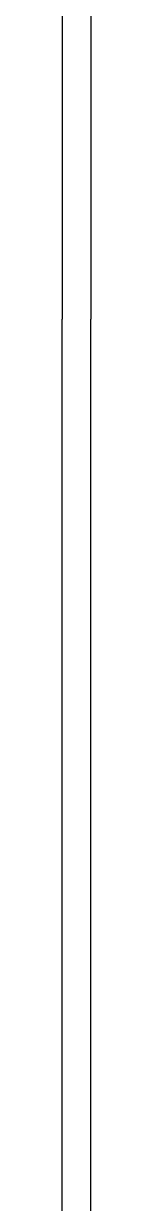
# Model space of a CAD drawing. Extents: x 6843040 to 15500510, y -6507076 to -4940511.
# Drawn here: x 7651863.3 to 7651866.8, y -6170745.1 to -6170602.5 of the extents above; entities that cross this region are included whole.
import ezdxf

# ---------------------------------------------------------------- set-up
doc = ezdxf.new("R2010")
doc.units = 0
doc.header["$LTSCALE"] = 1000
doc.header["$MEASUREMENT"] = 0
doc.linetypes.add('HIDDEN', pattern=[0.375, 0.25, -0.125])
for name, color, linetype in [('GC', 3, 'Continuous'), ('LT-dim 1', 3, 'Continuous'), ('LT-铝板', 31, 'Continuous')]:
    doc.layers.add(name, color=color, linetype=linetype)

# ---------------------------------------------------------------- blocks, each defined once
blk = doc.blocks.new('LT-BLK-20240910180156', base_point=(-5314482.16671394, -280328.3343760425, -1.386131914957855e-08))
at = {"layer": 'GC', "color": 8, "linetype": 'HIDDEN', "ltscale": 20}
blk.add_line((-5314421.916507782, -281849.0336838491), (-5314421.916507783, -279857.6363848509), dxfattribs=at)
at = {"layer": 'LT-铝板'}
blk.add_line((-5314418.416507781, -281849.0336838489), (-5314418.416507782, -279857.6363848507), dxfattribs=at)
blk = doc.blocks.new('*U258')
at = {"layer": 'GC', "color": 8, "linetype": 'HIDDEN', "ltscale": 20}
blk.add_line((207.4882256406273, 1002.529705828777), (207.4882256406271, -1006.072472236612), dxfattribs=at)
at = {"layer": 'LT-铝板'}
blk.add_line((210.9882256406273, 1002.529705828544), (210.9882256406271, -1006.072472236845), dxfattribs=at)

msp = doc.modelspace()

# ---------------------------------------------------------------- block references
msp.add_blockref('*U258', (7651655.816718892, -6169632.11832955))
at = {"layer": 'LT-dim 1', "ltscale": 1000}
msp.add_blockref('LT-BLK-20240910180156', (7651803.054738375, -6171108.889315911, -1.386131914957855e-08), dxfattribs=at)

doc.saveas('drawing.dxf')
